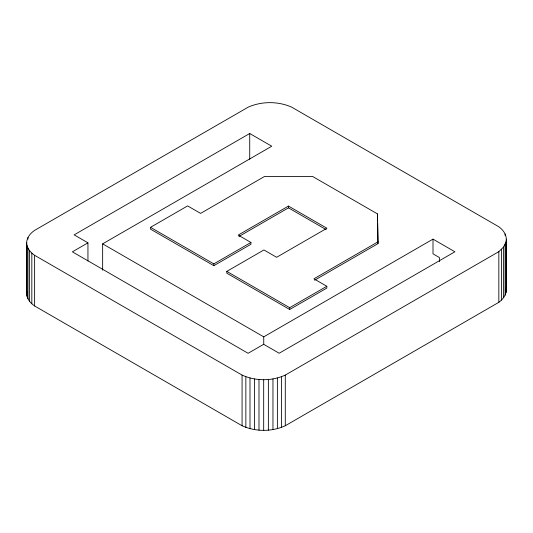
<?xml version="1.0" encoding="UTF-8"?>
<svg xmlns="http://www.w3.org/2000/svg" width="533" height="533" viewBox="0 0 533 533"><rect width="100%" height="100%" fill="white"/><g stroke="black" fill="none" stroke-linecap="round" stroke-linejoin="round"><path stroke-width="0.8" d="M506.037 292.557L506.037 241.889C507.449 235.872 503.585 230.129 498.841 226.791L291.491 107.046C277.966 101.177 261.93 101.177 248.405 107.046L34.618 230.363C30.448 233.201 26.737 237.551 26.65 242.835L26.65 293.503C26.737 298.786 30.448 303.137 34.618 305.975L242.075 425.747C255.554 431.897 271.81 431.897 285.288 425.747L498.841 302.311C502.839 299.386 506.277 295.035 506.35 289.879L506.35 239.217M26.65 293.503L26.897 291.471M26.65 242.835C26.737 248.118 30.448 252.469 34.618 255.314L242.075 375.085C255.554 381.235 271.81 381.235 285.288 375.085L498.841 251.643L503.578 247.046L506.037 241.889M102.649 270.211L102.649 243.854L271.75 146.222L249.724 133.503L74.147 234.873L87.945 242.835L87.945 261.03M87.945 242.835L72.368 251.829L248.105 353.292L263.682 344.298L279.172 353.239L454.902 251.776L433.003 239.13L263.742 336.856L102.649 243.854M377.997 241.822L313.91 278.819L326.816 286.268L326.816 288.073L289.699 309.5L226.811 273.189L226.811 271.384L263.922 249.957L276.62 257.292L326.909 228.257L288.466 206.064L238.178 235.093L250.93 242.455L250.93 244.267L213.82 265.694L150.513 229.143L150.513 227.331L187.623 205.905L200.588 213.393L264.608 176.43L312.505 176.41L377.504 213.933L377.997 243.628L314.63 280.211M238.897 236.492L288.466 207.87L326.196 229.656M150.513 227.331L213.82 263.882L250.93 242.455M226.811 271.384L289.699 307.694L326.816 286.268M506.117 287.873L506.35 289.879M377.604 221.488L377.504 213.933M377.637 223.127L377.997 243.628M505.111 233.914L505.111 235.579M505.111 244.514L505.111 295.182M503.578 247.046L503.578 297.714M501.48 249.437L501.48 300.106M498.841 251.643L498.841 302.311M439.419 261.69L439.419 257.539L433.003 253.835L433.003 239.13M289.699 307.694L289.699 309.5M288.466 206.064L288.466 207.87M285.288 375.085L285.288 425.747M281.511 376.691L281.511 427.359M277.373 377.984L277.373 428.645M272.963 378.916L272.963 429.585M268.365 379.489L268.365 430.158M263.742 336.856L263.742 344.271M263.682 379.683L263.682 430.344M258.991 379.489L258.991 430.158M254.401 378.916L254.401 429.585M249.99 377.984L249.99 428.645M249.724 133.503L249.724 159.254M245.853 376.691L245.853 427.359M242.075 375.085L242.075 425.747M213.82 263.882L213.82 265.694M34.618 255.314L34.618 305.975M31.827 253.128L31.827 303.79M29.595 250.737L29.595 301.405M27.969 237.478L27.969 239.137M27.969 248.191L27.969 298.86M26.983 245.54L26.983 296.208"/></g></svg>
